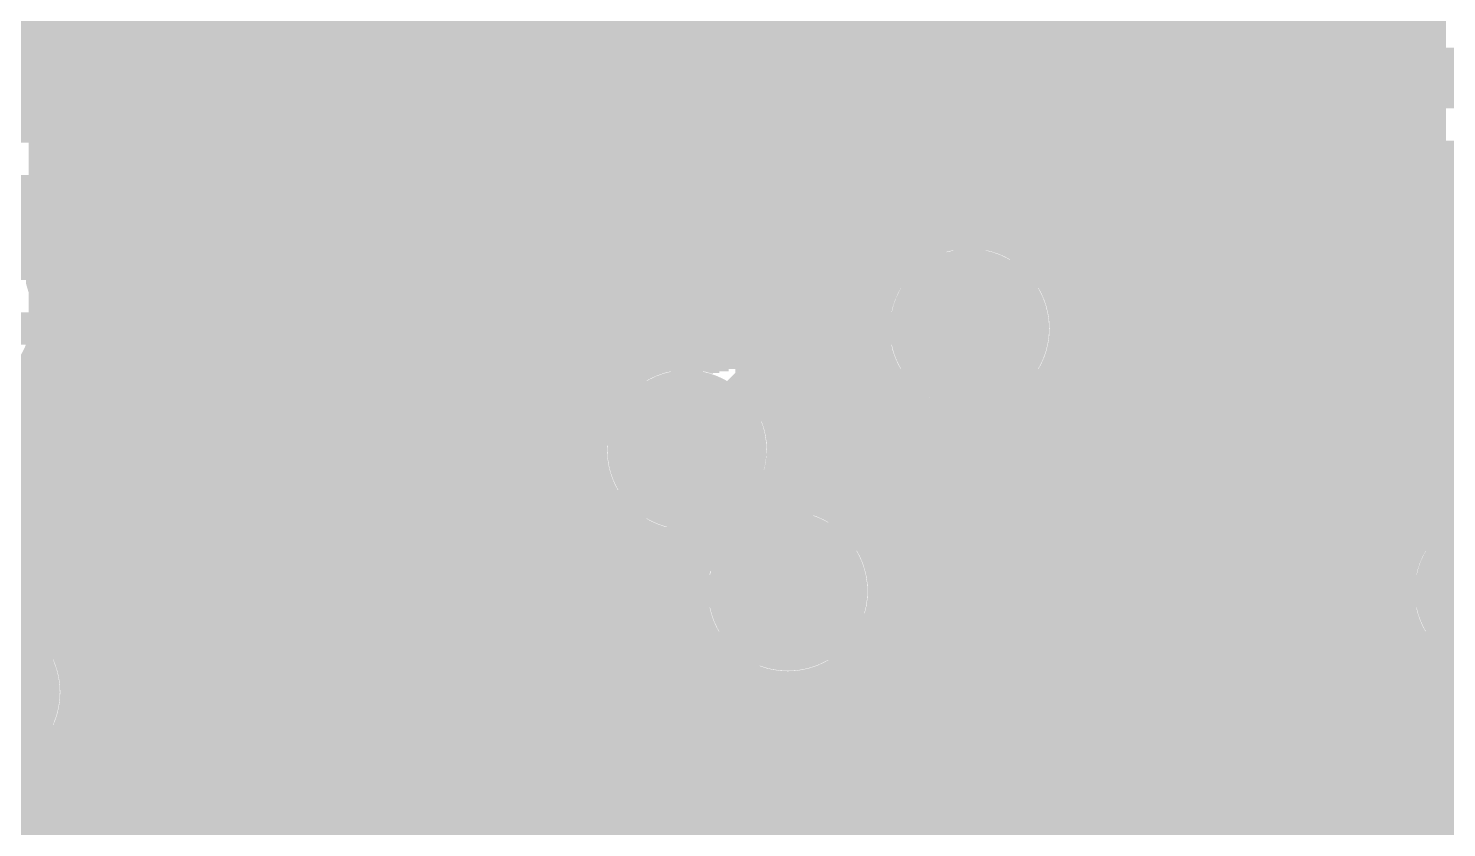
# Model space of a CAD drawing. Extents: x -4 to 136, y -50 to 40.
# Drawn here: x 116.63 to 125.56, y 14.26 to 19.28 of the extents above; entities that cross this region are included whole.
import ezdxf

# ---------------------------------------------------------------- set-up
doc = ezdxf.new("R2010")
doc.units = 0
doc.header["$MEASUREMENT"] = 0
doc.layers.get('0').update_dxf_attribs({"linetype": 'CONTINUOUS'})
for name, color, linetype in [('25-335-0_BOT', 7, 'CONTINUOUS'), ('25-335-0_DRD', 7, 'CONTINUOUS'), ('25-335-0_GND', 6, 'CONTINUOUS'), ('25-335-0_IN1', 4, 'CONTINUOUS'), ('25-335-0_SMT', 5, 'CONTINUOUS'), ('25-335-0_SPT', 10, 'CONTINUOUS'), ('25-335-0_SST', 9, 'CONTINUOUS'), ('25-335-0_TOP', 12, 'CONTINUOUS'), ('THRUHOLE_TAP', 15, 'CONTINUOUS')]:
    doc.layers.add(name, color=color, linetype=linetype)

# ---------------------------------------------------------------- blocks, each defined once
blk = doc.blocks.new('ROUND_40')
at = {"const_width": 0.29972}
blk.add_lwpolyline([(-0.14986, 0, 1), (0.14986, 0, 1)], format="xyb", close=True, dxfattribs=at)
blk = doc.blocks.new('ROUND_60')
at = {"const_width": 0.50038}
blk.add_lwpolyline([(-0.25019, 0, 1), (0.25019, 0, 1)], format="xyb", close=True, dxfattribs=at)
blk = doc.blocks.new('RECTANGLE_2')
blk.add_solid([(0.4826, 0.4064), (0.4826, -0.4064), (-0.4826, 0.4064), (-0.4826, -0.4064)])
blk = doc.blocks.new('RECTANGLE_17')
blk.add_solid([(0.508, 0.635), (0.508, -0.635), (-0.508, 0.635), (-0.508, -0.635)])
blk = doc.blocks.new('ROUND_23')
at = {"const_width": 0.10033}
blk.add_lwpolyline([(-0.050164, 0, 1), (0.050164, 0, 1)], format="xyb", close=True, dxfattribs=at)

msp = doc.modelspace()

# ---------------------------------------------------------------- linework, layer by layer
at = {"layer": '25-335-0_BOT'}
for points, const_width in [([(118.4148, 33.401), (118.4148, -1.2573)], 0.254), ([(118.6434, 33.401), (118.6434, -1.2573)], 0.254), ([(123.6726, 33.401), (123.6726, -0.0762)], 0.254), ([(122.3391, 30.50032), (122.2756, 30.50032), (121.031, 29.25572), (121.031, 26.67), (120.142, 25.781), (120.142, 11.684)], 0.2032), ([(125.095, 7.62), (125.095, 8.509), (125.222, 8.636), (125.222, 26.416), (126.238, 27.432), (126.238, 28.87472), (125.1458, 29.972), (124.8791, 29.972), (124.8791, 30.50032)], 0.2032), ([(124.8791, 27.96032), (124.8791, 27.8511), (124.587, 27.559), (124.587, 9.271)], 0.2032), ([(123.444, 27.55646), (123.444, -0.26416)], 0.254), ([(123.9012, 27.1907), (123.9012, 0.04572)], 0.254), ([(118.1862, 27.10434), (118.1862, -1.2573)], 0.254), ([(118.872, 27.10688), (118.872, -1.2573)], 0.254), ([(123.2154, 27.03576), (123.2154, -0.56642)], 0.254), ([(117.9576, 26.85796), (117.9576, -1.2573)], 0.254), ([(119.1006, 26.85796), (119.1006, -1.2573)], 0.254), ([(121.6152, 26.88082), (121.6152, 16.3449)], 0.254), ([(122.9868, 26.81986), (122.9868, 17.8562)], 0.254), ([(124.1298, 26.90114), (124.1298, 9.7028)], 0.254), ([(124.1552, 26.88082), (124.1552, 9.7282)], 0.254), ([(121.8438, 26.72842), (121.8438, 16.2052)], 0.254), ([(117.5004, 26.63952), (117.5004, -1.2573)], 0.254), ([(117.729, 26.71572), (117.729, -1.2573)], 0.254), ([(119.3292, 26.71572), (119.3292, -1.2573)], 0.254), ([(119.5578, 26.63952), (119.5578, 11.92022)], 0.254), ([(122.0724, 26.6446), (122.0724, 17.80286)], 0.254), ([(122.7582, 26.69286), (122.7582, 17.9959)], 0.254), ([(117.0432, 26.63444), (117.0432, -1.2573)], 0.254), ([(117.2718, 26.61412), (117.2718, -1.2573)], 0.254), ([(122.301, 26.61412), (122.301, 17.97558)], 0.254), ([(122.5296, 26.62936), (122.5296, 18.02892)], 0.254), ([(119.7102, 25.781), (119.7102, 12.1412)], 0.254), ([(116.8146, 25.6286), (116.8146, 15.51686)], 0.254), ([(120.777, 24.765), (120.777, 16.637)], 0.2032), ([(121.3866, 24.60498), (121.3866, 16.79448)], 0.254), ([(121.2088, 24.30526), (121.2088, 17.0942)], 0.254), ([(116.7638, 24.13), (116.7638, 15.5702)], 0.254), ([(119.7102, 19.304), (116.7638, 19.304)], 0.254), ([(124.1552, 19.304), (121.2088, 19.304)], 0.254), ([(119.7102, 19.0754), (116.7638, 19.0754)], 0.254), ([(124.1552, 19.0754), (121.2088, 19.0754)], 0.254), ([(119.7102, 18.8468), (116.7638, 18.8468)], 0.254), ([(124.1552, 18.8468), (121.2088, 18.8468)], 0.254), ([(119.7102, 18.6182), (116.7638, 18.6182)], 0.254), ([(124.1552, 18.6182), (121.2088, 18.6182)], 0.254), ([(119.7102, 18.3896), (116.7638, 18.3896)], 0.254), ([(124.1552, 18.3896), (121.2088, 18.3896)], 0.254), ([(119.7102, 18.161), (116.7638, 18.161)], 0.254), ([(124.1552, 18.161), (121.2088, 18.161)], 0.254), ([(119.7102, 17.9324), (116.7638, 17.9324)], 0.254), ([(122.21972, 17.9324), (121.2088, 17.9324)], 0.254), ([(124.1552, 17.9324), (122.89028, 17.9324)], 0.254), ([(119.7102, 17.7038), (116.7638, 17.7038)], 0.254), ([(122.00382, 17.7038), (121.2088, 17.7038)], 0.254), ([(124.1552, 17.7038), (123.10618, 17.7038)], 0.254), ([(119.7102, 17.4752), (116.7638, 17.4752)], 0.254), ([(121.93016, 17.4752), (121.2088, 17.4752)], 0.254), ([(124.1552, 17.4752), (123.17984, 17.4752)], 0.254), ([(119.7102, 17.2466), (116.7638, 17.2466)], 0.254), ([(121.94286, 17.2466), (121.2088, 17.2466)], 0.254), ([(124.1552, 17.2466), (123.1646, 17.2466)], 0.254), ([(119.7102, 17.018), (116.7638, 17.018)], 0.254), ([(122.05208, 17.018), (121.27738, 17.018)], 0.254), ([(124.1552, 17.018), (123.05538, 17.018)], 0.254), ([(122.0724, 16.9926), (122.0724, -1.2573)], 0.254), ([(122.9868, 16.93926), (122.9868, -1.31826)], 0.254), ([(119.7102, 16.7894), (116.7638, 16.7894)], 0.254), ([(122.39498, 16.7894), (121.3866, 16.7894)], 0.254), ([(122.301, 16.82242), (122.301, -1.20142)], 0.254), ([(122.5296, 16.76908), (122.5296, -1.14808)], 0.254), ([(124.1552, 16.7894), (122.71248, 16.7894)], 0.254), ([(122.7582, 16.8021), (122.7582, -1.1811)], 0.254), ([(119.7102, 16.5608), (116.7638, 16.5608)], 0.254), ([(124.1552, 16.5608), (121.40184, 16.5608)], 0.254), ([(121.3866, 16.47698), (121.3866, 16.37792)], 0.254), ([(119.7102, 16.3322), (116.7638, 16.3322)], 0.254), ([(124.1552, 16.3322), (121.64822, 16.3322)], 0.254), ([(119.7102, 16.1036), (116.7638, 16.1036)], 0.254), ([(120.5738, 16.0401), (120.5738, 12.1412)], 0.254), ([(124.1552, 16.1036), (121.9327, 16.1036)], 0.254), ([(120.7008, 16.01216), (120.7008, 11.97356)], 0.254), ([(119.7102, 15.875), (116.7638, 15.875)], 0.254), ([(120.79478, 15.875), (120.5738, 15.875)], 0.254), ([(124.1552, 15.875), (122.02922, 15.875)], 0.254), ([(119.7102, 15.6464), (116.7638, 15.6464)], 0.254), ([(120.7897, 15.6464), (120.5738, 15.6464)], 0.254), ([(124.1552, 15.6464), (122.0343, 15.6464)], 0.254), ([(119.7102, 15.4178), (116.88318, 15.4178)], 0.254), ([(120.87606, 15.4178), (120.5738, 15.4178)], 0.254), ([(124.1552, 15.4178), (121.94794, 15.4178)], 0.254), ([(120.9294, 15.3416), (120.9294, -1.2573)], 0.254), ([(121.8438, 15.28826), (121.8438, -1.2573)], 0.254), ([(119.7102, 15.1892), (116.95684, 15.1892)], 0.254), ([(121.1199, 15.1892), (120.5738, 15.1892)], 0.254), ([(121.158, 15.17142), (121.158, -1.2573)], 0.254), ([(121.6152, 15.1511), (121.6152, -1.2573)], 0.254), ([(124.1552, 15.1892), (121.70156, 15.1892)], 0.254), ([(125.6538, 15.1511), (125.6538, 8.636)], 0.254), ([(121.3866, 15.11808), (121.3866, -1.2573)], 0.254), ([(119.7102, 14.9606), (116.9416, 14.9606)], 0.254), ([(124.1552, 14.9606), (120.5738, 14.9606)], 0.254), ([(126.0602, 14.9606), (125.6538, 14.9606)], 0.254), ([(116.8146, 14.7066), (116.8146, -1.2573)], 0.254), ([(119.7102, 14.732), (116.83238, 14.732)], 0.254), ([(124.1552, 14.732), (120.5738, 14.732)], 0.254), ([(126.0602, 14.732), (125.6538, 14.732)], 0.254), ([(116.586, 14.53642), (116.586, -1.2573)], 0.254), ([(119.7102, 14.5034), (116.48948, 14.5034)], 0.254), ([(124.1552, 14.5034), (120.5738, 14.5034)], 0.254), ([(126.0602, 14.5034), (125.6538, 14.5034)], 0.254), ([(119.7102, 14.2748), (112.1537, 14.2748)], 0.254), ([(124.1552, 14.2748), (120.5738, 14.2748)], 0.254), ([(126.0602, 14.2748), (125.6538, 14.2748)], 0.254)]:
    msp.add_lwpolyline(points, dxfattribs=dict(at, const_width=const_width))
at = {"layer": '25-335-0_BOT', "const_width": 0.254}
for points in [[(122.555, 18.02892, 0.4142136), (121.92508, 17.399)], [(123.18492, 17.399, 0.4142136), (122.555, 18.02892)], [(121.92508, 17.399, 0.4142136), (122.555, 16.76908)], [(122.555, 16.76908, 0.4142136), (123.18492, 17.399)], [(121.40692, 16.637, 0.2063464), (121.20952, 17.09496)], [(121.3485, 16.37538, 0.1077398), (121.40553, 16.637)], [(121.412, 16.37792, 0.0252235), (121.34857, 16.37472)], [(122.04192, 15.748, 0.4142136), (121.412, 16.37792)], [(120.5738, 16.0401, 0.0822145), (120.777, 16.00646)], [(120.777, 16.00708, 0.0242194), (120.83792, 16.01003)], [(120.83796, 16.00962, 0.1073159), (120.78115, 15.748)], [(120.78208, 15.748, 0.4142136), (121.412, 15.11808)], [(121.412, 15.11808, 0.4142136), (122.04192, 15.748)], [(116.96192, 15.113, 0.2063464), (116.76452, 15.57096)], [(125.6538, 15.1511, 0.0822145), (125.857, 15.11746)], [(116.332, 14.48308, 0.4142136), (116.96192, 15.113)]]:
    msp.add_lwpolyline(points, format="xyb", dxfattribs=at)
at = {"layer": '25-335-0_DRD', "const_width": 0.254}
for points in [[(121.92, 18.034), (121.92, 16.764)], [(123.19, 18.034), (121.92, 18.034)], [(123.19, 18.034), (121.92, 16.764)], [(123.19, 16.764), (121.92, 18.034)], [(123.19, 16.764), (123.19, 18.034)], [(120.142, 17.272), (120.142, 16.002)], [(121.412, 17.272), (120.142, 17.272)], [(121.412, 17.272), (120.142, 16.002)], [(121.412, 16.002), (120.142, 17.272)], [(121.412, 16.002), (121.412, 17.272)], [(121.92, 16.764), (123.19, 16.764)], [(120.777, 16.383), (120.777, 15.113)], [(122.047, 16.383), (120.777, 16.383)], [(122.047, 16.383), (120.777, 15.113)], [(122.047, 15.113), (120.777, 16.383)], [(122.047, 15.113), (122.047, 16.383)], [(125.222, 16.383), (125.222, 15.113)], [(126.492, 16.383), (125.222, 16.383)], [(126.492, 16.383), (125.222, 15.113)], [(126.492, 15.113), (125.222, 16.383)], [(120.142, 16.002), (121.412, 16.002)], [(116.967, 15.748), (115.697, 15.748)], [(116.967, 15.748), (115.697, 14.478)], [(116.967, 14.478), (115.697, 15.748)], [(116.967, 14.478), (116.967, 15.748)], [(120.777, 15.113), (122.047, 15.113)], [(125.222, 15.113), (126.492, 15.113)], [(115.697, 14.478), (116.967, 14.478)]]:
    msp.add_lwpolyline(points, dxfattribs=at)
at = {"layer": '25-335-0_IN1'}
for points, const_width in [([(119.7991, 27.96032), (119.7991, 27.5971), (119.507, 27.305), (119.507, 13.843), (110.363, 4.699), (104.775, 4.699), (104.267, 5.207)], 0.2032), ([(122.3391, 27.96032), (122.3391, 27.5209), (122.555, 27.305), (122.555, 17.399)], 0.2032), ([(123.6726, 27.36342), (123.6726, -0.0762)], 0.254), ([(118.4148, 27.2669), (118.4148, 13.3604)], 0.254), ([(118.6434, 27.26944), (118.6434, 13.589)], 0.254), ([(123.444, 27.18816), (123.444, -0.26416)], 0.254), ([(123.9012, 27.03576), (123.9012, 0.04572)], 0.254), ([(118.1862, 26.98242), (118.1862, 13.1318)], 0.254), ([(118.872, 26.98496), (118.872, 13.8176)], 0.254), ([(123.2154, 26.9367), (123.2154, -0.56642)], 0.254), ([(119.0752, 26.82494), (119.0752, 14.0208)], 0.254), ([(124.1298, 26.84018), (124.1298, 9.7028)], 0.254), ([(117.9576, 26.80716), (117.9576, 12.9032)], 0.254), ([(122.9868, 26.77922), (122.9868, 17.8562)], 0.254), ([(122.9868, 26.77922), (122.9868, 17.8562)], 0.254), ([(117.729, 26.69794), (117.729, 12.6746)], 0.254), ([(122.0724, 26.63952), (122.0724, 17.80286)], 0.254), ([(124.3584, 26.71826), (124.3584, 9.85774)], 0.254), ([(124.587, 26.6446), (124.587, 9.90092)], 0.254), ([(117.0432, 26.62936), (117.0432, 11.9888)], 0.254), ([(117.2718, 26.61412), (117.2718, 12.2174)], 0.254), ([(117.5004, 26.63444), (117.5004, 12.446)], 0.254), ([(119.9388, 26.6192), (119.9388, 13.843)], 0.254), ([(120.015, 26.62936), (120.015, 12.30122)], 0.254), ([(122.1232, 26.62936), (122.1232, 17.8562)], 0.254), ([(124.8156, 26.61412), (124.8156, 9.85774)], 0.254), ([(125.0442, 26.62174), (125.0442, 9.7028)], 0.254), ([(116.7638, 25.57526), (116.7638, 17.399)], 0.254), ([(116.8146, 25.6286), (116.8146, 15.51686)], 0.254), ([(121.412, 15.748), (121.412, 25.146), (120.904, 25.654)], 0.2032), ([(121.8438, 25.146), (121.8438, 16.2052)], 0.254), ([(125.2728, 24.52878), (125.2728, 15.98422)], 0.254), ([(120.2436, 24.42972), (120.2436, 16.97228)], 0.254), ([(125.4252, 24.30526), (125.4252, 16.2052)], 0.254), ([(120.4722, 24.21382), (120.4722, 17.18818)], 0.254), ([(120.7008, 24.14016), (120.7008, 17.26184)], 0.254), ([(120.9294, 24.15286), (120.9294, 17.2466)], 0.254), ([(120.9802, 24.1681), (120.9802, 17.2339)], 0.254), ([(119.0752, 19.304), (116.7638, 19.304)], 0.254), ([(120.9802, 19.304), (119.9388, 19.304)], 0.254), ([(122.1232, 19.304), (121.8438, 19.304)], 0.254), ([(125.4252, 19.304), (122.9868, 19.304)], 0.254), ([(119.0752, 19.0754), (116.7638, 19.0754)], 0.254), ([(120.9802, 19.0754), (119.9388, 19.0754)], 0.254), ([(122.1232, 19.0754), (121.8438, 19.0754)], 0.254), ([(125.4252, 19.0754), (122.9868, 19.0754)], 0.254), ([(119.0752, 18.8468), (116.7638, 18.8468)], 0.254), ([(120.9802, 18.8468), (119.9388, 18.8468)], 0.254), ([(122.1232, 18.8468), (121.8438, 18.8468)], 0.254), ([(125.4252, 18.8468), (122.9868, 18.8468)], 0.254), ([(119.0752, 18.6182), (116.7638, 18.6182)], 0.254), ([(120.9802, 18.6182), (119.9388, 18.6182)], 0.254), ([(122.1232, 18.6182), (121.8438, 18.6182)], 0.254), ([(125.4252, 18.6182), (122.9868, 18.6182)], 0.254), ([(119.0752, 18.3896), (116.7638, 18.3896)], 0.254), ([(120.9802, 18.3896), (119.9388, 18.3896)], 0.254), ([(122.1232, 18.3896), (121.8438, 18.3896)], 0.254), ([(125.4252, 18.3896), (122.9868, 18.3896)], 0.254), ([(119.0752, 18.161), (116.7638, 18.161)], 0.254), ([(120.9802, 18.161), (119.9388, 18.161)], 0.254), ([(122.1232, 18.161), (121.8438, 18.161)], 0.254), ([(125.4252, 18.161), (122.9868, 18.161)], 0.254), ([(119.0752, 17.9324), (116.7638, 17.9324)], 0.254), ([(120.9802, 17.9324), (119.9388, 17.9324)], 0.254), ([(122.1232, 17.9324), (121.8438, 17.9324)], 0.254), ([(125.4252, 17.9324), (122.9868, 17.9324)], 0.254), ([(119.0752, 17.7038), (116.7638, 17.7038)], 0.254), ([(120.9802, 17.7038), (119.9388, 17.7038)], 0.254), ([(122.00382, 17.7038), (121.8438, 17.7038)], 0.254), ([(125.4252, 17.7038), (123.10618, 17.7038)], 0.254), ([(119.0752, 17.4752), (116.7638, 17.4752)], 0.254), ([(120.9802, 17.4752), (119.9388, 17.4752)], 0.254), ([(121.93016, 17.4752), (121.8438, 17.4752)], 0.254), ([(125.4252, 17.4752), (123.17984, 17.4752)], 0.254), ([(119.0752, 17.2466), (116.73586, 17.2466)], 0.254), ([(120.61698, 17.2466), (119.9388, 17.2466)], 0.254), ([(120.9802, 17.2466), (120.93448, 17.2466)], 0.254), ([(121.94286, 17.2466), (121.8438, 17.2466)], 0.254), ([(125.4252, 17.2466), (123.1646, 17.2466)], 0.254), ([(116.6368, 17.0942), (116.32692, 16.78178)], 0.254), ([(119.0752, 17.018), (116.5606, 17.018)], 0.254), ([(116.586, 17.04086), (116.586, 15.68958)], 0.254), ([(120.27408, 17.018), (119.9388, 17.018)], 0.254), ([(122.05208, 17.018), (121.8438, 17.018)], 0.254), ([(125.4252, 17.018), (123.05538, 17.018)], 0.254), ([(122.0724, 16.9926), (122.0724, -1.3716)], 0.254), ([(122.9868, 16.93926), (122.9868, -1.31826)], 0.254), ([(119.0752, 16.7894), (116.332, 16.7894)], 0.254), ([(120.16486, 16.7894), (119.9388, 16.7894)], 0.254), ([(122.39498, 16.7894), (121.8438, 16.7894)], 0.254), ([(122.301, 16.82242), (122.301, -1.20142)], 0.254), ([(122.5296, 16.76908), (122.5296, -1.14808)], 0.254), ([(125.4252, 16.7894), (122.71248, 16.7894)], 0.254), ([(122.7582, 16.8021), (122.7582, -1.1811)], 0.254), ([(119.0752, 16.5608), (116.2939, 16.5608)], 0.254), ([(120.15216, 16.5608), (119.9388, 16.5608)], 0.254), ([(125.4252, 16.5608), (121.8438, 16.5608)], 0.254), ([(119.0752, 16.3322), (116.1542, 16.3322)], 0.254), ([(120.22582, 16.3322), (119.9388, 16.3322)], 0.254), ([(120.2436, 16.30172), (120.2436, 12.3063)], 0.254), ([(125.4252, 16.3322), (121.8438, 16.3322)], 0.254), ([(119.0752, 16.1036), (109.24286, 16.1036)], 0.254), ([(120.44172, 16.1036), (119.9388, 16.1036)], 0.254), ([(120.4722, 16.08582), (120.4722, 12.21994)], 0.254), ([(125.3363, 16.1036), (121.9327, 16.1036)], 0.254), ([(120.7008, 16.01216), (120.7008, 11.97356)], 0.254), ([(119.0752, 15.875), (116.1796, 15.875)], 0.254), ([(120.79478, 15.875), (119.9388, 15.875)], 0.254), ([(125.23978, 15.875), (122.02922, 15.875)], 0.254), ([(119.0752, 15.6464), (116.66728, 15.6464)], 0.254), ([(120.7897, 15.6464), (119.9388, 15.6464)], 0.254), ([(125.2347, 15.6464), (122.0343, 15.6464)], 0.254), ([(125.2728, 15.51178), (125.2728, 8.22452)], 0.254), ([(119.0752, 15.4178), (116.88318, 15.4178)], 0.254), ([(120.87606, 15.4178), (119.9388, 15.4178)], 0.254), ([(125.32106, 15.4178), (121.94794, 15.4178)], 0.254), ([(120.9294, 15.3416), (120.9294, -3.556)], 0.254), ([(121.8438, 15.28826), (121.8438, -3.556)], 0.254), ([(125.5014, 15.2273), (125.5014, 8.10006)], 0.254), ([(119.0752, 15.1892), (116.95684, 15.1892)], 0.254), ([(121.1199, 15.1892), (119.9388, 15.1892)], 0.254), ([(121.158, 15.17142), (121.158, -3.556)], 0.254), ([(121.6152, 15.1511), (121.6152, -3.556)], 0.254), ([(125.5649, 15.1892), (121.70156, 15.1892)], 0.254), ([(121.3866, 15.11808), (121.3866, -3.556)], 0.254), ([(119.0752, 14.9606), (116.9416, 14.9606)], 0.254), ([(135.509, 14.9606), (119.9388, 14.9606)], 0.254), ([(116.8146, 14.7066), (116.8146, 11.7602)], 0.254), ([(119.0752, 14.732), (116.83238, 14.732)], 0.254), ([(135.509, 14.732), (119.9388, 14.732)], 0.254), ([(116.586, 14.53642), (116.586, 11.5316)], 0.254), ([(119.0752, 14.5034), (116.48948, 14.5034)], 0.254), ([(135.509, 14.5034), (119.9388, 14.5034)], 0.254), ([(119.0752, 14.2748), (109.7788, 14.2748)], 0.254), ([(135.509, 14.2748), (119.9388, 14.2748)], 0.254)]:
    msp.add_lwpolyline(points, dxfattribs=dict(at, const_width=const_width))
at = {"layer": '25-335-0_IN1', "const_width": 0.254}
for points in [[(122.1232, 17.8562, 0.2063465), (121.92613, 17.399)], [(123.18492, 17.399, 0.2063464), (122.98752, 17.85696)], [(116.6368, 17.0942, 0.1989124), (116.76305, 17.399)], [(121.92508, 17.399, 0.4142136), (122.555, 16.76908)], [(122.555, 16.76908, 0.4142136), (123.18492, 17.399)], [(120.777, 17.26692, 0.4142136), (120.14708, 16.637)], [(120.9802, 17.2339, 0.0822145), (120.777, 17.26754)], [(120.14708, 16.637, 0.4142136), (120.777, 16.00708)], [(122.04192, 15.748, 0.2063464), (121.84452, 16.20596)], [(125.4252, 16.2052, 0.2063465), (125.22813, 15.748)], [(120.777, 16.00708, 0.0242194), (120.83792, 16.01003)], [(120.83796, 16.00962, 0.1073159), (120.78115, 15.748)], [(116.96192, 15.113, 0.4142136), (116.332, 15.74292)], [(120.78208, 15.748, 0.4142136), (121.412, 15.11808)], [(121.412, 15.11808, 0.4142136), (122.04192, 15.748)], [(125.22708, 15.748, 0.4142136), (125.857, 15.11808)], [(116.332, 14.48308, 0.4142136), (116.96192, 15.113)]]:
    msp.add_lwpolyline(points, format="xyb", dxfattribs=at)
at = {"layer": '25-335-0_SST', "const_width": 0.1524}
for points in [[(117.6655, 18.2245), (117.6655, 21.1455), (116.0272, 21.1455), (116.0272, 18.2245), (117.6655, 18.2245)], [(120.2055, 18.2245), (120.2055, 21.1455), (118.5672, 21.1455), (118.5672, 18.2245), (120.2055, 18.2245)], [(122.7455, 18.2245), (122.7455, 21.1455), (121.1072, 21.1455), (121.1072, 18.2245), (122.7455, 18.2245)], [(125.2855, 18.2245), (125.2855, 21.1455), (123.6472, 21.1455), (123.6472, 18.2245), (125.2855, 18.2245)], [(116.98986, 17.55394), (116.73586, 17.55394), (116.69522, 17.69364), (116.69522, 17.83588), (116.73586, 17.97812), (116.98986, 17.97812), (117.03304, 17.83588), (117.03304, 17.69364), (116.86286, 17.12976)], [(117.67566, 17.55394), (117.42166, 17.55394), (117.38102, 17.69364), (117.38102, 17.83588), (117.42166, 17.97812), (117.67566, 17.97812), (117.71884, 17.83588), (117.71884, 17.69364), (117.54866, 17.12976)], [(118.54942, 17.55394), (118.80342, 17.55394), (118.88724, 17.69364), (118.88724, 17.83588), (118.80342, 17.97812), (118.54942, 17.97812), (118.54942, 17.12976)], [(119.52986, 17.55394), (119.27586, 17.55394), (119.23522, 17.69364), (119.23522, 17.83588), (119.27586, 17.97812), (119.52986, 17.97812), (119.57304, 17.83588), (119.57304, 17.69364), (119.40286, 17.12976)], [(120.00484, 17.12976), (120.25884, 17.97812), (119.92102, 17.97812)], [(120.96242, 17.55394), (121.21642, 17.55394), (121.30024, 17.69364), (121.30024, 17.83588), (121.21642, 17.97812), (120.96242, 17.97812), (120.96242, 17.12976)], [(121.94286, 17.55394), (121.68886, 17.55394), (121.64822, 17.69364), (121.64822, 17.83588), (121.68886, 17.97812), (121.94286, 17.97812), (121.98604, 17.83588), (121.98604, 17.69364), (121.81586, 17.12976)], [(122.33402, 17.272), (122.37466, 17.12976), (122.62866, 17.12976), (122.67184, 17.272), (122.67184, 17.55394), (122.58802, 17.69364), (122.33402, 17.69364), (122.33402, 17.97812), (122.67184, 17.97812)], [(123.62942, 17.55394), (123.88342, 17.55394), (123.96724, 17.69364), (123.96724, 17.83588), (123.88342, 17.97812), (123.62942, 17.97812), (123.62942, 17.12976)], [(124.60986, 17.55394), (124.35586, 17.55394), (124.31522, 17.69364), (124.31522, 17.83588), (124.35586, 17.97812), (124.60986, 17.97812), (124.65304, 17.83588), (124.65304, 17.69364), (124.48286, 17.12976)], [(125.00102, 17.272), (125.08484, 17.12976), (125.25502, 17.12976), (125.33884, 17.272), (125.33884, 17.4117), (125.16866, 17.69364), (125.33884, 17.97812), (125.00102, 17.97812)], [(118.76024, 17.55394), (118.88724, 17.12976)], [(121.17324, 17.55394), (121.30024, 17.12976)], [(123.84024, 17.55394), (123.96724, 17.12976)], [(116.713, 12.319), (120.777, 12.319), (120.777, 16.891), (118.999, 16.891), (118.745, 16.637), (118.491, 16.891), (116.713, 16.891), (116.713, 12.319)], [(121.158, 12.319), (125.222, 12.319), (125.222, 16.891), (123.444, 16.891), (123.19, 16.637), (122.936, 16.891), (121.158, 16.891), (121.158, 12.319)], [(117.1448, 16.68526), (116.97462, 16.62684), (116.97462, 16.38808), (117.1448, 16.32966), (117.31498, 16.21028), (117.82298, 16.21028), (117.99062, 16.27124), (117.99062, 16.62684), (117.82298, 16.68526), (117.1448, 16.68526)], [(121.5898, 16.68526), (121.41962, 16.62684), (121.41962, 16.38808), (121.5898, 16.32966), (121.75998, 16.21028), (122.26798, 16.21028), (122.43562, 16.27124), (122.43562, 16.62684), (122.26798, 16.68526), (121.5898, 16.68526)], [(117.31498, 16.44904), (116.97462, 16.21028)], [(121.75998, 16.44904), (121.41962, 16.21028)], [(116.97462, 15.37208), (116.97462, 15.84706), (117.6528, 15.37208), (117.82298, 15.37208), (117.99062, 15.43304), (117.99062, 15.78864), (117.82298, 15.84706)], [(121.41962, 15.37208), (121.41962, 15.84706), (122.0978, 15.37208), (122.26798, 15.37208), (122.43562, 15.43304), (122.43562, 15.78864), (122.26798, 15.84706)], [(116.97462, 14.53388), (116.97462, 15.00886), (117.6528, 14.53388), (117.82298, 14.53388), (117.99062, 14.59484), (117.99062, 14.95044), (117.82298, 15.00886)], [(121.41962, 14.65326), (121.41962, 14.88948)], [(121.41962, 14.77264), (122.43562, 14.77264), (122.26798, 14.88948)]]:
    msp.add_lwpolyline(points, dxfattribs=at)
at = {"layer": '25-335-0_TOP'}
for points, const_width in [([(116.84, 18.9738), (114.3, 18.9738)], 0.381), ([(119.38, 18.9738), (116.84, 18.9738)], 0.381), ([(121.92, 18.9738), (119.38, 18.9738)], 0.381), ([(124.46, 18.9738), (121.92, 18.9738)], 0.381), ([(127, 18.9738), (124.46, 18.9738)], 0.381), ([(118.5672, 18.4531), (117.6528, 18.4531)], 0.254), ([(117.6528, 18.4531), (117.6528, 18.2372)], 0.254), ([(117.729, 18.4531), (117.729, 17.8308)], 0.254), ([(117.9576, 18.4531), (117.9576, 17.8308)], 0.254), ([(118.1862, 18.4531), (118.1862, 17.8308)], 0.254), ([(118.4148, 18.4531), (118.4148, 17.8308)], 0.254), ([(118.5672, 18.4531), (118.5672, 18.2372)], 0.254), ([(121.1072, 18.4531), (120.1928, 18.4531)], 0.254), ([(120.1928, 18.4531), (120.1928, 18.2372)], 0.254), ([(120.2436, 18.4531), (120.2436, 17.8308)], 0.254), ([(120.4722, 18.4531), (120.4722, 17.8308)], 0.254), ([(120.7008, 18.4531), (120.7008, 17.8308)], 0.254), ([(120.9294, 18.4531), (120.9294, 17.8308)], 0.254), ([(121.1072, 18.4531), (121.1072, 18.2372)], 0.254), ([(123.6472, 18.4531), (122.7328, 18.4531)], 0.254), ([(122.7328, 18.4531), (122.7328, 18.2372)], 0.254), ([(122.7582, 18.4531), (122.7582, 17.9959)], 0.254), ([(122.9868, 18.4531), (122.9868, 17.8562)], 0.254), ([(123.2154, 18.4531), (123.2154, 16.7132)], 0.254), ([(123.444, 18.4531), (123.444, 16.7132)], 0.254), ([(123.6472, 18.4531), (123.6472, 18.2372)], 0.254), ([(125.2728, 18.4531), (125.2728, 18.2372)], 0.254), ([(125.2728, 18.4531), (125.2728, 16.1798)], 0.254), ([(126.1872, 18.4531), (125.2728, 18.4531)], 0.254), ([(125.5014, 18.4531), (125.5014, 16.2687)], 0.254), ([(118.5672, 18.3896), (117.6528, 18.3896)], 0.254), ([(121.1072, 18.3896), (120.1928, 18.3896)], 0.254), ([(123.6472, 18.3896), (122.7328, 18.3896)], 0.254), ([(126.1872, 18.3896), (125.2728, 18.3896)], 0.254), ([(117.6528, 18.2372), (116.0272, 18.2372)], 0.254), ([(116.586, 18.2372), (116.586, 17.8308)], 0.254), ([(116.8146, 18.2372), (116.8146, 17.8308)], 0.254), ([(117.0432, 18.2372), (117.0432, 17.8308)], 0.254), ([(117.2718, 18.2372), (117.2718, 17.8308)], 0.254), ([(117.5004, 18.2372), (117.5004, 17.8308)], 0.254), ([(120.1928, 18.2372), (118.5672, 18.2372)], 0.254), ([(118.6434, 18.2372), (118.6434, 17.8308)], 0.254), ([(118.872, 18.2372), (118.872, 17.8308)], 0.254), ([(119.1006, 18.2372), (119.1006, 17.8308)], 0.254), ([(119.3292, 18.2372), (119.3292, 17.8308)], 0.254), ([(119.5578, 18.2372), (119.5578, 17.8308)], 0.254), ([(119.7864, 18.2372), (119.7864, 17.8308)], 0.254), ([(120.015, 18.2372), (120.015, 17.8308)], 0.254), ([(122.7328, 18.2372), (121.1072, 18.2372)], 0.254), ([(121.158, 18.2372), (121.158, 17.8308)], 0.254), ([(121.3866, 18.2372), (121.3866, 17.8308)], 0.254), ([(121.6152, 18.2372), (121.6152, 17.8308)], 0.254), ([(121.8438, 18.2372), (121.8438, 17.8308)], 0.254), ([(122.0724, 18.2372), (122.0724, 17.8308)], 0.254), ([(122.301, 18.2372), (122.301, 17.97558)], 0.254), ([(122.5296, 18.2372), (122.5296, 18.02892)], 0.254), ([(125.2728, 18.2372), (123.6472, 18.2372)], 0.254), ([(123.6726, 18.2372), (123.6726, 16.7132)], 0.254), ([(123.9012, 18.2372), (123.9012, 16.7132)], 0.254), ([(124.1298, 18.2372), (124.1298, 16.1798)], 0.254), ([(124.3584, 18.2372), (124.3584, 16.1798)], 0.254), ([(124.587, 18.2372), (124.587, 16.1798)], 0.254), ([(124.8156, 18.2372), (124.8156, 16.1798)], 0.254), ([(125.0442, 18.2372), (125.0442, 16.1798)], 0.254), ([(129.0574, 18.161), (114.2746, 18.161)], 0.254), ([(122.21972, 17.9324), (114.046, 17.9324)], 0.254), ([(129.286, 17.9324), (122.89028, 17.9324)], 0.254), ([(122.09526, 17.8308), (113.9444, 17.8308)], 0.254), ([(129.5146, 17.7038), (123.10618, 17.7038)], 0.254), ([(129.7432, 17.4752), (123.17984, 17.4752)], 0.254), ([(122.555, 17.399), (109.855, 17.399), (108.839, 16.383), (107.061, 16.383)], 0.2032), ([(129.9718, 17.2466), (123.1646, 17.2466)], 0.254), ([(130.2004, 17.018), (123.05538, 17.018)], 0.254), ([(122.09526, 16.9672), (121.31294, 16.9672)], 0.254), ([(121.3866, 16.9672), (121.3866, 16.79448)], 0.254), ([(121.6152, 16.9672), (121.6152, 16.3449)], 0.254), ([(121.8438, 16.9672), (121.8438, 16.2052)], 0.254), ([(122.0724, 16.9672), (122.0724, 14.9098)], 0.254), ([(122.9868, 16.93926), (122.9868, 16.7132)], 0.254), ([(117.729, 13.462), (117.729, 14.478), (105.029, 14.478), (104.521, 14.986), (104.521, 15.621), (104.013, 16.129), (102.235, 16.129), (101.6, 16.764), (100.33, 16.764), (99.187, 15.621), (98.298, 15.621)], 0.2032), ([(120.777, 16.637), (120.65, 16.764), (116.713, 16.764), (115.697, 15.748), (114.3, 15.748)], 0.2032), ([(122.39498, 16.7894), (121.3866, 16.7894)], 0.254), ([(122.301, 16.82242), (122.301, 14.9098)], 0.254), ([(122.5296, 16.76908), (122.5296, 16.7132)], 0.254), ([(126.3142, 16.7894), (122.71248, 16.7894)], 0.254), ([(122.7582, 16.8021), (122.7582, 16.7132)], 0.254), ([(124.0282, 16.7132), (122.3518, 16.7132)], 0.254), ([(122.3518, 16.7132), (122.3518, 14.9098)], 0.254), ([(124.0282, 16.7132), (124.0282, 16.1798)], 0.254), ([(122.3518, 16.5608), (121.40184, 16.5608)], 0.254), ([(126.3142, 16.5608), (124.0282, 16.5608)], 0.254), ([(121.3866, 16.47698), (121.3866, 16.37792)], 0.254), ([(122.3518, 16.3322), (121.64822, 16.3322)], 0.254), ([(125.62078, 16.3322), (124.0282, 16.3322)], 0.254), ([(125.39726, 16.1798), (124.0282, 16.1798)], 0.254), ([(122.3518, 16.1036), (121.9327, 16.1036)], 0.254), ([(122.3518, 15.875), (122.02922, 15.875)], 0.254), ([(118.745, 15.748), (121.412, 15.748)], 0.2032), ([(125.857, 15.748), (123.19, 15.748)], 0.2032), ([(122.3518, 15.6464), (122.0343, 15.6464)], 0.254), ([(122.3518, 15.4178), (121.94794, 15.4178)], 0.254), ([(119.5832, 15.3162), (119.5832, 14.9098)], 0.254), ([(120.95226, 15.3162), (119.5832, 15.3162)], 0.254), ([(119.7864, 15.3162), (119.7864, 14.9098)], 0.254), ([(120.015, 15.3162), (120.015, 14.9098)], 0.254), ([(120.2436, 15.3162), (120.2436, 14.9098)], 0.254), ([(120.4722, 15.3162), (120.4722, 14.9098)], 0.254), ([(120.7008, 15.3162), (120.7008, 14.9098)], 0.254), ([(120.9294, 15.3162), (120.9294, 14.9098)], 0.254), ([(125.39726, 15.3162), (124.0282, 15.3162)], 0.254), ([(124.0282, 15.3162), (124.0282, 14.7828)], 0.254), ([(124.1298, 15.3162), (124.1298, 14.4272)], 0.254), ([(124.3584, 15.3162), (124.3584, 14.4272)], 0.254), ([(124.587, 15.3162), (124.587, 14.4272)], 0.254), ([(124.8156, 15.3162), (124.8156, 14.4272)], 0.254), ([(125.0442, 15.3162), (125.0442, 9.7028)], 0.254), ([(125.2728, 15.3162), (125.2728, 9.1948)], 0.254), ([(121.8438, 15.28826), (121.8438, 14.9098)], 0.254), ([(125.5014, 15.2273), (125.5014, 8.9662)], 0.254), ([(121.1199, 15.1892), (119.5832, 15.1892)], 0.254), ([(121.158, 15.17142), (121.158, 14.9098)], 0.254), ([(121.6152, 15.1511), (121.6152, 14.9098)], 0.254), ([(122.3518, 15.1892), (121.70156, 15.1892)], 0.254), ([(125.5649, 15.1892), (124.0282, 15.1892)], 0.254), ([(121.3866, 15.11808), (121.3866, 14.9098)], 0.254), ([(122.3518, 14.9606), (119.5832, 14.9606)], 0.254), ([(126.3142, 14.9606), (124.0282, 14.9606)], 0.254), ([(122.3518, 14.9098), (119.5832, 14.9098)], 0.254), ([(123.1138, 14.7828), (123.4694, 14.4272)], 0.254), ([(124.0282, 14.7828), (123.1138, 14.7828)], 0.254), ([(123.2154, 14.7828), (123.2154, 14.6812)], 0.254), ([(123.444, 14.7828), (123.444, 14.4526)], 0.254), ([(123.6726, 14.7828), (123.6726, 14.4272)], 0.254), ([(123.9012, 14.7828), (123.9012, 14.4272)], 0.254), ([(126.3142, 14.732), (123.1646, 14.732)], 0.254), ([(116.84, 10.8712), (116.8908, 10.8712), (117.602, 10.16), (121.666, 10.16), (123.19, 11.684), (123.19, 14.097), (122.809, 14.478), (117.729, 14.478), (117.729, 13.462)], 0.2032), ([(126.3142, 14.5034), (123.3932, 14.5034)], 0.254), ([(125.0442, 14.4272), (123.4694, 14.4272)], 0.254), ([(124.206, 14.4272), (124.206, 13.462)], 0.254), ([(125.0442, 14.4272), (125.0442, 12.4968)], 0.254), ([(126.3142, 14.2748), (125.0442, 14.2748)], 0.254)]:
    msp.add_lwpolyline(points, dxfattribs=dict(at, const_width=const_width))
at = {"layer": '25-335-0_TOP', "const_width": 0.254}
for points in [[(122.555, 18.02892, 0.2070678), (122.09584, 17.83025)], [(123.18492, 17.399, 0.4142136), (122.555, 18.02892)], [(122.555, 16.76908, 0.4142136), (123.18492, 17.399)], [(121.40692, 16.637, 0.1389292), (121.3133, 16.96742)], [(122.09526, 16.9672, 0.2070673), (122.555, 16.76828)], [(121.3485, 16.37538, 0.1077398), (121.40553, 16.637)], [(121.412, 16.37792, 0.0252235), (121.34857, 16.37472)], [(122.04192, 15.748, 0.4142136), (121.412, 16.37792)], [(125.857, 16.37792, 0.2070678), (125.39784, 16.17925)], [(121.412, 15.11808, 0.4142136), (122.04192, 15.748)], [(120.95226, 15.3162, 0.2070673), (121.412, 15.11728)], [(125.39726, 15.3162, 0.2070673), (125.857, 15.11728)]]:
    msp.add_lwpolyline(points, format="xyb", dxfattribs=at)

# ---------------------------------------------------------------- block references
at = {"layer": '25-335-0_BOT'}
for p in [(122.555, 17.399), (120.777, 16.637), (121.412, 15.748)]:
    msp.add_blockref('ROUND_40', p, dxfattribs=at)
at = {"layer": '25-335-0_GND'}
for p in [(122.555, 17.399), (120.777, 16.637), (121.412, 15.748), (125.857, 15.748), (116.332, 15.113)]:
    msp.add_blockref('ROUND_60', p, dxfattribs=at)
at = {"layer": '25-335-0_IN1'}
for p in [(122.555, 17.399), (120.777, 16.637), (121.412, 15.748)]:
    msp.add_blockref('ROUND_40', p, dxfattribs=at)
at = {"layer": '25-335-0_SMT'}
for name, p in [('RECTANGLE_2', (116.84, 18.9738)), ('RECTANGLE_2', (119.38, 18.9738)), ('RECTANGLE_2', (121.92, 18.9738)), ('RECTANGLE_2', (124.46, 18.9738)), ('RECTANGLE_17', (118.745, 15.748)), ('RECTANGLE_17', (123.19, 15.748))]:
    msp.add_blockref(name, p, dxfattribs=at)
at = {"layer": '25-335-0_SPT'}
for name, p in [('RECTANGLE_2', (116.84, 18.9738)), ('RECTANGLE_2', (119.38, 18.9738)), ('RECTANGLE_2', (121.92, 18.9738)), ('RECTANGLE_2', (124.46, 18.9738)), ('RECTANGLE_17', (118.745, 15.748)), ('RECTANGLE_17', (123.19, 15.748))]:
    msp.add_blockref(name, p, dxfattribs=at)
at = {"layer": '25-335-0_TOP'}
for name, p in [('RECTANGLE_2', (116.84, 18.9738)), ('RECTANGLE_2', (119.38, 18.9738)), ('RECTANGLE_2', (121.92, 18.9738)), ('RECTANGLE_2', (124.46, 18.9738)), ('ROUND_40', (122.555, 17.399)), ('ROUND_40', (120.777, 16.637)), ('RECTANGLE_17', (118.745, 15.748)), ('RECTANGLE_17', (123.19, 15.748)), ('ROUND_40', (121.412, 15.748))]:
    msp.add_blockref(name, p, dxfattribs=at)
at = {"layer": 'THRUHOLE_TAP'}
for p in [(122.555, 17.399), (120.777, 16.637), (121.412, 15.748)]:
    msp.add_blockref('ROUND_23', p, dxfattribs=at)

doc.saveas('drawing.dxf')
